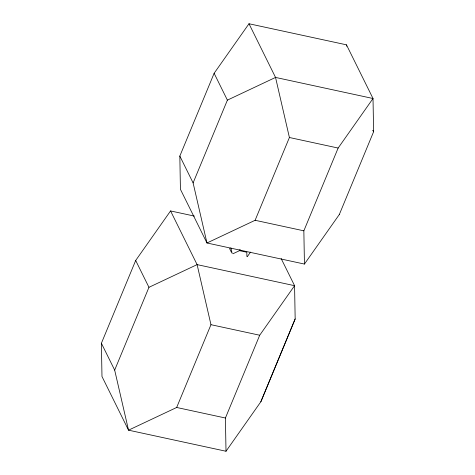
<?xml version="1.0" encoding="UTF-8"?>
<svg xmlns="http://www.w3.org/2000/svg" width="475" height="475" viewBox="0 0 475 475"><rect width="100%" height="100%" fill="white"/><g stroke="black" fill="none" stroke-linecap="round" stroke-linejoin="round"><path stroke-width="0.71" d="M281.141 258.519L294.577 285.689L295.165 318.933L260.834 401.779L226.005 451.25L128.529 430.172L101.982 376.497L101.395 343.259L135.684 260.478L170.561 210.936L194.388 216.089M339.269 214.593L304.439 264.064L206.969 242.986L180.423 189.311L179.835 156.067L214.124 73.293L248.995 23.75L346.471 44.828L373.017 98.503L373.605 131.741L339.293 214.581M225.417 418.012L176.676 407.473L128.529 430.172L114.671 370.096L148.954 287.316L197.107 264.617L294.577 285.689L259.706 335.231L225.417 418.012L226.005 451.25M303.852 230.826L255.117 220.287L206.969 242.986L193.105 182.905L227.394 100.13L275.542 77.425L373.017 98.503L338.141 148.046L303.852 230.826L304.439 264.064M232.952 253.757L239.513 250.658L240.059 249.351M176.676 407.473L210.965 324.692L197.107 264.617L170.561 210.936M255.117 220.287L289.406 137.507L275.542 77.425L248.995 23.75M260.858 401.767L295.165 318.933M247.315 256.654L250.533 252.088M289.406 137.507L338.141 148.046M239.513 250.658L246.828 252.243L246.899 256.512M210.965 324.692L259.706 335.231M214.124 73.293L227.394 100.13M229.538 248.49L231.373 252.207M179.835 156.067L193.105 182.905M135.684 260.478L148.954 287.316M101.395 343.259L114.671 370.096M346.471 44.828L346.803 46.271M230.856 247.825L232.132 253.371M373.605 131.741L372.952 130.435L373.605 131.741"/></g></svg>
